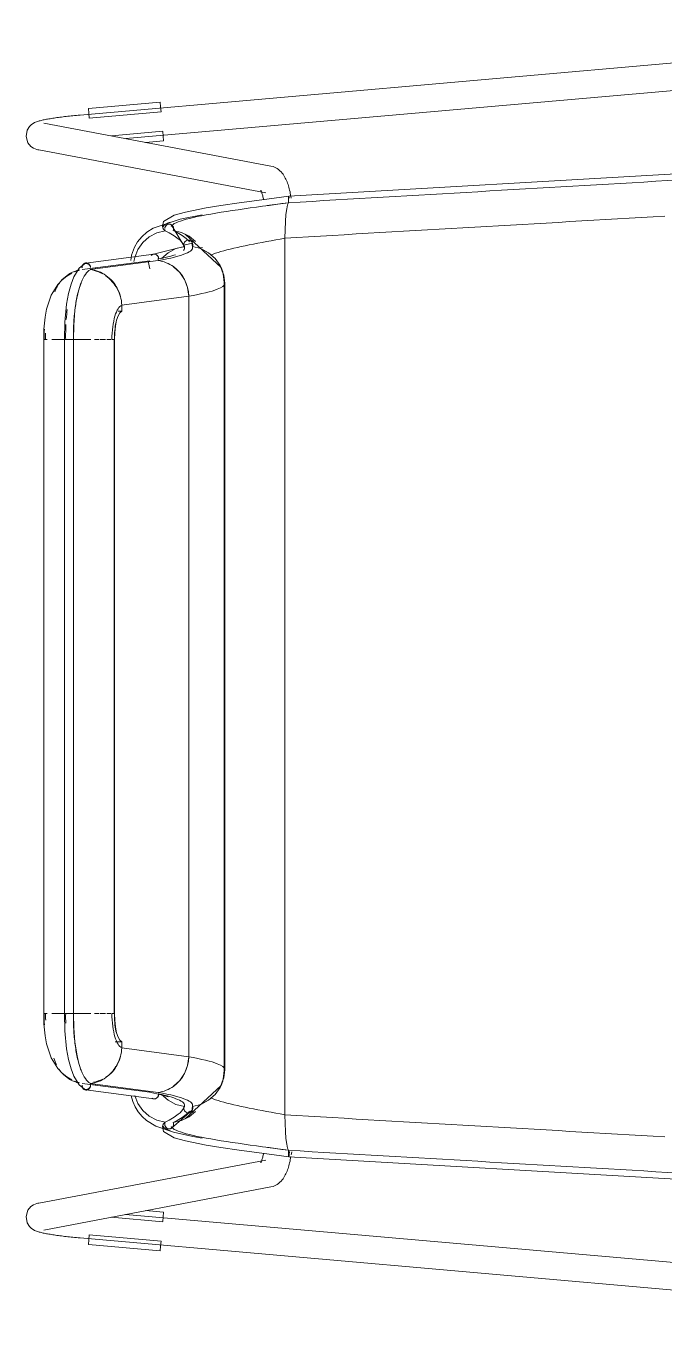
# Model space of a CAD drawing. Header units: millimetres. Extents: x 155927 to 326028, y -36033 to 97293.
# Drawn here: x 224112 to 224392, y 31075 to 31644 of the extents above; entities that cross this region are included whole.
import ezdxf

# ---------------------------------------------------------------- set-up
doc = ezdxf.new("R2010")
doc.units = ezdxf.units.MM
doc.header["$MEASUREMENT"] = 0
doc.layers.add('I-FURN', color=8, linetype='CONTINUOUS', lineweight=9)

msp = doc.modelspace()

# ---------------------------------------------------------------- linework, layer by layer
at = {"layer": 'I-FURN'}
for p, q in [((224579.3, 31644.03), (224135.98, 31605.09)), ((224156, 31594.8), (224580.35, 31632.08)), ((224139.58, 31607.9), (224170.99, 31610.66)), ((224139.76, 31605.86), (224139.58, 31607.9)), ((224170.99, 31610.66), (224171.17, 31608.62)), ((224171.17, 31608.62), (224171.35, 31606.55)), ((224116.47, 31601.97), (224116.9, 31602.14)), ((224116.9, 31602.14), (224117.3, 31602.28)), ((224117.3, 31602.28), (224117.7, 31602.41)), ((224117.7, 31602.41), (224118.09, 31602.52)), ((224118.09, 31602.52), (224118.5, 31602.63)), ((224118.5, 31602.63), (224118.91, 31602.74)), ((224118.91, 31602.74), (224119.34, 31602.84)), ((224119.34, 31602.84), (224119.78, 31602.93)), ((224119.78, 31602.93), (224120.24, 31603.03)), ((224120.24, 31603.03), (224120.72, 31603.13)), ((224120.72, 31603.13), (224121.21, 31603.22)), ((224121.21, 31603.22), (224121.73, 31603.32)), ((224121.73, 31603.32), (224122.26, 31603.41)), ((224122.26, 31603.41), (224122.81, 31603.5)), ((224122.81, 31603.5), (224123.38, 31603.59)), ((224123.38, 31603.59), (224123.97, 31603.69)), ((224123.97, 31603.69), (224124.57, 31603.78)), ((224124.57, 31603.78), (224125.19, 31603.87)), ((224125.19, 31603.87), (224125.82, 31603.96)), ((224125.82, 31603.96), (224126.47, 31604.05)), ((224126.47, 31604.05), (224127.14, 31604.13)), ((224127.14, 31604.13), (224127.81, 31604.22)), ((224127.81, 31604.22), (224128.5, 31604.31)), ((224128.5, 31604.31), (224129.2, 31604.39)), ((224129.2, 31604.39), (224129.91, 31604.47)), ((224129.91, 31604.47), (224130.63, 31604.56)), ((224130.63, 31604.56), (224131.35, 31604.64)), ((224131.35, 31604.64), (224132.08, 31604.71)), ((224132.08, 31604.71), (224132.82, 31604.79)), ((224132.82, 31604.79), (224133.57, 31604.86)), ((224133.57, 31604.86), (224134.32, 31604.94)), ((224134.32, 31604.94), (224135.07, 31605.01)), ((224135.07, 31605.01), (224135.82, 31605.07)), ((224135.82, 31605.07), (224135.98, 31605.09)), ((224139.94, 31603.79), (224139.76, 31605.86)), ((224139.95, 31603.67), (224171.37, 31606.43)), ((224112.3, 31595.71), (224112.78, 31598.47)), ((224112.78, 31598.47), (224113.82, 31600.12)), ((224113.82, 31600.12), (224114.73, 31600.98)), ((224114.73, 31600.98), (224115.44, 31601.45)), ((224115.44, 31601.45), (224116, 31601.76)), ((224116, 31601.76), (224116.47, 31601.97)), ((224219.42, 31582.79), (224120.13, 31601.61)), ((224172.11, 31597.98), (224149.63, 31596.01)), ((224172.12, 31597.86), (224172.3, 31595.79)), ((224113.13, 31592.96), (224112.3, 31595.71)), ((224113.13, 31592.96), (224114.46, 31591.38)), ((224114.46, 31591.38), (224115.54, 31590.63)), ((224164.58, 31593.06), (224172.48, 31593.75)), ((224172.3, 31595.79), (224172.48, 31593.75)), ((224115.54, 31590.63), (224116.34, 31590.25)), ((224116.34, 31590.25), (224116.96, 31590.04)), ((224116.96, 31590.04), (224117.48, 31589.91)), ((224117.48, 31589.91), (224117.89, 31589.82)), ((224117.89, 31589.82), (224217.18, 31571)), ((224227.26, 31569.6), (224559.17, 31588.89)), ((224219.42, 31582.79), (224220.4, 31582.54)), ((224220.4, 31582.54), (224221.3, 31582.17)), ((224221.3, 31582.17), (224222.09, 31581.73)), ((224222.09, 31581.73), (224222.78, 31581.25)), ((224222.78, 31581.25), (224223.37, 31580.74)), ((224223.37, 31580.74), (224223.89, 31580.22)), ((224223.89, 31580.22), (224224.35, 31579.69)), ((224224.35, 31579.69), (224224.75, 31579.16)), ((224224.75, 31579.16), (224225.11, 31578.62)), ((224225.11, 31578.62), (224225.43, 31578.08)), ((224225.43, 31578.08), (224225.72, 31577.55)), ((224225.72, 31577.55), (224225.99, 31576.99)), ((224225.99, 31576.99), (224226.24, 31576.43)), ((224226.24, 31576.43), (224226.48, 31575.86)), ((224226.48, 31575.86), (224226.7, 31575.28)), ((224226.7, 31575.28), (224226.91, 31574.69)), ((224226.91, 31574.69), (224227.1, 31574.09)), ((224227.1, 31574.09), (224227.28, 31573.47)), ((224215.41, 31568.05), (224205.48, 31566.69)), ((224214.95, 31572.22), (224214.97, 31572.2)), ((224214.97, 31572.2), (224215.01, 31572.13)), ((224215.01, 31572.13), (224215.06, 31572.04)), ((224215.06, 31572.04), (224215.13, 31571.89)), ((224215.13, 31571.89), (224215.22, 31571.69)), ((224215.22, 31571.69), (224215.32, 31571.46)), ((224215.32, 31571.46), (224215.42, 31571.19)), ((224227.26, 31569.6), (224215.41, 31568.05)), ((224215.42, 31571.19), (224215.52, 31570.89)), ((224215.52, 31570.89), (224215.63, 31570.55)), ((224215.63, 31570.55), (224215.74, 31570.19)), ((224215.74, 31570.19), (224215.85, 31569.79)), ((224215.85, 31569.79), (224215.95, 31569.37)), ((224215.95, 31569.37), (224216.06, 31568.92)), ((224216.06, 31568.92), (224216.16, 31568.45)), ((224216.16, 31568.45), (224216.26, 31567.96)), ((224227.06, 31568.2), (224227.05, 31567.7)), ((224227.05, 31567.71), (224227.06, 31568.2)), ((224227.08, 31568.65), (224227.06, 31568.2)), ((224227.06, 31568.2), (224227.08, 31568.65)), ((224227.12, 31569.04), (224227.08, 31568.65)), ((224227.08, 31568.65), (224227.12, 31569.04)), ((224227.12, 31569.04), (224227.16, 31569.34)), ((224227.16, 31569.33), (224227.12, 31569.04)), ((224227.32, 31569.54), (224227.26, 31569.6)), ((224227.26, 31569.6), (224227.32, 31569.54)), ((224227.28, 31573.47), (224227.45, 31572.84)), ((224227.37, 31569.36), (224227.41, 31569.07)), ((224227.41, 31569.06), (224227.37, 31569.35)), ((224227.41, 31569.07), (224227.45, 31568.69)), ((224227.45, 31568.68), (224227.41, 31569.06)), ((224227.45, 31572.84), (224227.62, 31572.2)), ((224227.62, 31572.2), (224227.77, 31571.54)), ((224227.77, 31571.54), (224227.91, 31570.87)), ((224227.91, 31570.87), (224228.05, 31570.19)), ((224228.05, 31570.19), (224228.17, 31569.5)), ((224228.17, 31569.5), (224228.29, 31568.79)), ((224182.12, 31562.67), (224177.13, 31561.27)), ((224191.14, 31564.47), (224182.12, 31562.67)), ((224197.46, 31565.51), (224191.14, 31564.47)), ((224205.48, 31566.69), (224197.46, 31565.51)), ((224226, 31561.62), (224226.31, 31564.09)), ((224226.31, 31564.09), (224226, 31561.59)), ((224226.31, 31564.1), (224226.68, 31565.83)), ((224226.67, 31565.83), (224226.31, 31564.09)), ((224227.08, 31566.73), (224226.67, 31565.83)), ((224226.68, 31565.83), (224227.08, 31566.74)), ((224227.06, 31567.21), (224227.05, 31567.71)), ((224227.05, 31567.7), (224227.06, 31567.21)), ((224227.06, 31567.21), (224227.08, 31566.73)), ((224227.08, 31566.74), (224227.06, 31567.21)), ((224179.69, 31559.59), (224167.97, 31555.6)), ((224172.49, 31558.5), (224171.96, 31556.31)), ((224177.13, 31561.27), (224172.49, 31558.5)), ((224173.55, 31556.8), (224173.24, 31556.41)), ((224173.24, 31556.4), (224173.55, 31556.79)), ((224173.94, 31557.1), (224173.55, 31556.8)), ((224173.55, 31556.79), (224173.94, 31557.09)), ((224173.94, 31557.09), (224174.4, 31557.29)), ((224174.4, 31557.29), (224173.94, 31557.1)), ((224174.4, 31557.29), (224174.88, 31557.36)), ((224174.88, 31557.36), (224174.4, 31557.29)), ((224174.88, 31557.36), (224175.37, 31557.3)), ((224175.37, 31557.31), (224174.88, 31557.36)), ((224175.83, 31557.12), (224175.37, 31557.31)), ((224175.37, 31557.3), (224175.83, 31557.12)), ((224175.74, 31557.17), (224181.44, 31547.78)), ((224175.83, 31557.12), (224176.23, 31556.83)), ((224176.23, 31556.83), (224175.83, 31557.12)), ((224176.23, 31556.83), (224176.55, 31556.45)), ((224176.55, 31556.46), (224176.23, 31556.83)), ((224189.35, 31561.49), (224179.69, 31559.59)), ((224225.76, 31558.49), (224225.6, 31554.95)), ((224225.61, 31555.02), (224225.76, 31558.49)), ((224225.76, 31558.54), (224226, 31561.59)), ((224226, 31561.59), (224225.76, 31558.49)), ((224162.9, 31551.79), (224161.13, 31549.63)), ((224165.15, 31553.79), (224162.9, 31551.79)), ((224166.23, 31551.84), (224163.4, 31549.36)), ((224167.97, 31555.6), (224165.15, 31553.79)), ((224169.55, 31553.58), (224166.23, 31551.84)), ((224173.18, 31554.49), (224169.55, 31553.58)), ((224171.96, 31556.31), (224172.26, 31555.4)), ((224172.97, 31555.46), (224173.05, 31555.95)), ((224173.05, 31555.95), (224172.97, 31555.46)), ((224173.01, 31554.96), (224173.18, 31554.49)), ((224173.18, 31554.49), (224173.02, 31554.96)), ((224173.24, 31556.41), (224173.05, 31555.95)), ((224173.05, 31555.95), (224173.24, 31556.4)), ((224176.76, 31556), (224176.55, 31556.46)), ((224176.55, 31556.45), (224176.75, 31556)), ((224176.81, 31555.01), (224176.66, 31554.54)), ((224176.66, 31554.54), (224176.82, 31555.01)), ((224176.66, 31554.54), (224180.28, 31553.75)), ((224180.28, 31553.76), (224176.66, 31554.54)), ((224176.75, 31556), (224176.84, 31555.51)), ((224176.85, 31555.51), (224176.76, 31556)), ((224176.84, 31555.51), (224176.81, 31555.01)), ((224176.82, 31555.01), (224176.85, 31555.51)), ((224183.6, 31552.12), (224180.28, 31553.76)), ((224180.28, 31553.75), (224183.6, 31552.1)), ((224181.93, 31553.05), (224197.63, 31538.45)), ((224186.44, 31549.71), (224183.6, 31552.12)), ((224183.6, 31552.1), (224186.44, 31549.71)), ((224225.55, 31551.26), (224225.61, 31554.96)), ((224225.6, 31554.95), (224225.55, 31551.19)), ((224225.55, 31551.19), (224225.55, 31167.79)), ((224225.55, 31167.79), (224225.55, 31551.19)), ((224159.78, 31547.36), (224158.49, 31543.76)), ((224161.13, 31549.63), (224159.78, 31547.36)), ((224161.23, 31546.28), (224159.83, 31542.77)), ((224163.4, 31549.36), (224161.23, 31546.28)), ((224168.09, 31544.2), (224179.7, 31547.17)), ((224177.83, 31546.64), (224174.44, 31544.88)), ((224181.55, 31547.53), (224177.83, 31546.64)), ((224179.7, 31547.17), (224181.57, 31547.5)), ((224185.15, 31549.04), (224181.26, 31548.21)), ((224181.43, 31548.99), (224181.35, 31548.5)), ((224181.35, 31548.49), (224181.43, 31548.98)), ((224181.35, 31548.5), (224181.38, 31548)), ((224181.39, 31548), (224181.35, 31548.49)), ((224181.38, 31548), (224181.55, 31547.53)), ((224181.55, 31547.53), (224181.39, 31548)), ((224181.43, 31548.98), (224181.63, 31549.44)), ((224181.63, 31549.44), (224181.43, 31548.99)), ((224181.63, 31549.44), (224181.95, 31549.82)), ((224181.95, 31549.82), (224181.63, 31549.44)), ((224182.35, 31550.12), (224181.95, 31549.82)), ((224181.95, 31549.82), (224182.35, 31550.11)), ((224182.81, 31550.31), (224182.35, 31550.12)), ((224182.35, 31550.11), (224182.81, 31550.3)), ((224182.81, 31550.3), (224183.3, 31550.37)), ((224183.3, 31550.37), (224182.81, 31550.31)), ((224183.3, 31550.37), (224183.79, 31550.3)), ((224183.79, 31550.31), (224183.3, 31550.37)), ((224184.25, 31550.12), (224183.79, 31550.31)), ((224183.79, 31550.3), (224184.25, 31550.11)), ((224184.66, 31549.82), (224184.25, 31550.12)), ((224184.25, 31550.11), (224184.65, 31549.82)), ((224184.65, 31549.82), (224184.97, 31549.44)), ((224184.97, 31549.44), (224184.66, 31549.82)), ((224184.97, 31549.44), (224185.17, 31548.98)), ((224185.17, 31548.99), (224184.97, 31549.44)), ((224185.02, 31549.34), (224185.07, 31546.46)), ((224185.21, 31548), (224185.05, 31547.53)), ((224185.05, 31547.53), (224185.22, 31548)), ((224188.77, 31546.64), (224185.05, 31547.53)), ((224185.25, 31548.5), (224185.17, 31548.99)), ((224185.17, 31548.98), (224185.25, 31548.49)), ((224185.25, 31548.49), (224185.21, 31548)), ((224185.22, 31548), (224185.25, 31548.5)), ((224192.16, 31544.88), (224188.77, 31546.64)), ((224188.77, 31546.63), (224192.16, 31544.88)), ((224137.89, 31540.01), (224135.5, 31538.11)), ((224136.83, 31537.52), (224166.52, 31541.37)), ((224138.39, 31540.36), (224168.16, 31544.22)), ((224170.07, 31541.39), (224140.37, 31537.55)), ((224158.49, 31543.76), (224158.2, 31541.49)), ((224159.83, 31542.77), (224159.46, 31541.02)), ((224159.46, 31541.02), (224159.83, 31542.76)), ((224165.74, 31541.24), (224166.43, 31537.75)), ((224167.49, 31543.98), (224167.1, 31543.69)), ((224167.93, 31544.17), (224167.49, 31543.98)), ((224168.4, 31544.23), (224167.93, 31544.17)), ((224168.87, 31544.17), (224168.4, 31544.23)), ((224169.31, 31543.98), (224168.87, 31544.17)), ((224169.69, 31543.68), (224169.31, 31543.98)), ((224169.99, 31543.3), (224169.69, 31543.68)), ((224170.18, 31542.85), (224169.99, 31543.3)), ((224170.26, 31542.36), (224170.18, 31542.85)), ((224170.23, 31541.86), (224170.26, 31542.36)), ((224174.44, 31544.88), (224171.56, 31542.38)), ((224192.16, 31544.88), (224195.03, 31542.37)), ((224195.04, 31542.38), (224192.16, 31544.88)), ((224195.03, 31542.37), (224197.2, 31539.24)), ((224197.21, 31539.24), (224195.04, 31542.38)), ((224197.03, 31539.55), (224198.76, 31535.09)), ((224130.13, 31534.65), (224128.06, 31532.98)), ((224132.39, 31535.98), (224130.13, 31534.65)), ((224133.2, 31534.29), (224132.01, 31531.12)), ((224135.5, 31538.11), (224133.2, 31534.29)), ((224142.8, 31538.3), (224140.36, 31537.98)), ((224179.57, 31536.27), (224176.83, 31538.76)), ((224181.65, 31533.16), (224179.57, 31536.27)), ((224197.2, 31539.24), (224198.57, 31535.67)), ((224198.57, 31535.67), (224197.21, 31539.24)), ((224197.63, 31538.45), (224198.33, 31536.53)), ((224198.57, 31535.67), (224199.04, 31531.88)), ((224199.04, 31531.88), (224198.57, 31535.67)), ((224198.76, 31535.09), (224199.2, 31531.34)), ((224126.22, 31531), (224123.35, 31526.29)), ((224128.06, 31532.98), (224126.22, 31531)), ((224132.01, 31531.12), (224130.93, 31527.08)), ((224135.25, 31528.15), (224134.28, 31523.71)), ((224136.34, 31531.58), (224135.25, 31528.15)), ((224182.97, 31529.61), (224181.65, 31533.16)), ((224183.45, 31525.84), (224182.97, 31529.61)), ((224199.04, 31531.88), (224199.04, 31187.09)), ((224199.04, 31187.09), (224199.04, 31531.88)), ((224199.2, 31492.43), (224199.2, 31531.34)), ((224123.35, 31526.29), (224121.33, 31520.14)), ((224130.06, 31522.36), (224129.26, 31514.47)), ((224130.93, 31527.08), (224130.06, 31522.36)), ((224134.28, 31523.71), (224133.69, 31519.7)), ((224154.17, 31521.98), (224183.45, 31525.84)), ((224183.45, 31525.84), (224183.45, 31193.13)), ((224183.45, 31193.13), (224183.45, 31525.84)), ((224121.33, 31520.14), (224120.68, 31516.64)), ((224133.69, 31519.7), (224133.16, 31513.14)), ((224151.92, 31515.29), (224152.59, 31517.28)), ((224154.24, 31519.27), (224152.57, 31519.27)), ((224152.59, 31517.28), (224153.38, 31518.63)), ((224153.38, 31518.63), (224154.24, 31519.27)), ((224154.24, 31519.27), (224154.17, 31521.98)), ((224120.16, 31511.43), (224120.08, 31506.91)), ((224120.68, 31516.64), (224120.16, 31511.43)), ((224129.26, 31514.47), (224129.12, 31506.91)), ((224133.16, 31513.14), (224133.08, 31506.91)), ((224151.09, 31509.95), (224151.41, 31512.8)), ((224151.41, 31512.8), (224151.92, 31515.29)), ((224120.25, 31506.91), (224120.08, 31506.91)), ((224120.08, 31506.91), (224120.08, 31212.06)), ((224120.1, 31506.91), (224121.57, 31506.91)), ((224123.6, 31506.91), (224126.18, 31506.91)), ((224129.36, 31506.91), (224126.33, 31506.91)), ((224126.35, 31506.91), (224129.36, 31506.91)), ((224129.12, 31506.91), (224129.12, 31212.06)), ((224129.12, 31506.91), (224132.97, 31506.91)), ((224129.19, 31506.91), (224129.12, 31506.91)), ((224129.38, 31506.91), (224129.19, 31506.91)), ((224129.69, 31506.91), (224129.38, 31506.91)), ((224130.08, 31506.91), (224129.69, 31506.91)), ((224130.53, 31506.91), (224130.08, 31506.91)), ((224131.02, 31506.91), (224130.53, 31506.91)), ((224131.52, 31506.91), (224131.02, 31506.91)), ((224132, 31506.91), (224131.52, 31506.91)), ((224132.41, 31506.91), (224132, 31506.91)), ((224132.74, 31506.91), (224132.41, 31506.91)), ((224132.97, 31506.91), (224132.74, 31506.91)), ((224136.86, 31506.91), (224133.05, 31506.91)), ((224133.05, 31506.91), (224136.86, 31506.91)), ((224133.08, 31212.06), (224133.08, 31506.91)), ((224137.06, 31506.91), (224140.61, 31506.91)), ((224142.24, 31506.91), (224144.08, 31506.91)), ((224144.6, 31506.91), (224147.07, 31506.91)), ((224147.65, 31506.91), (224149.39, 31506.91)), ((224150.92, 31506.91), (224150.92, 31212.06)), ((224150.98, 31506.91), (224151.09, 31509.95)), ((224150.98, 31212.06), (224150.98, 31506.91)), ((224199.2, 31187.63), (224199.2, 31492.43)), ((224120.08, 31212.06), (224120.25, 31212.06)), ((224120.16, 31207.54), (224120.08, 31212.06)), ((224121.57, 31212.06), (224120.1, 31212.06)), ((224126.18, 31212.06), (224123.6, 31212.06)), ((224126.33, 31212.06), (224129.36, 31212.06)), ((224129.36, 31212.06), (224126.35, 31212.06)), ((224133.07, 31212.06), (224129.12, 31212.06)), ((224129.26, 31204.5), (224129.12, 31212.06)), ((224129.12, 31212.06), (224129.19, 31212.06)), ((224129.19, 31212.06), (224129.38, 31212.06)), ((224129.38, 31212.06), (224129.69, 31212.06)), ((224129.69, 31212.06), (224130.08, 31212.06)), ((224130.08, 31212.06), (224130.53, 31212.06)), ((224130.53, 31212.06), (224131.02, 31212.06)), ((224131.02, 31212.06), (224131.52, 31212.06)), ((224131.52, 31212.06), (224132, 31212.06)), ((224132, 31212.06), (224132.41, 31212.06)), ((224132.41, 31212.06), (224132.74, 31212.06)), ((224132.74, 31212.06), (224132.97, 31212.06)), ((224132.97, 31212.06), (224133.07, 31212.06)), ((224133.05, 31212.06), (224136.86, 31212.06)), ((224136.86, 31212.06), (224133.05, 31212.06)), ((224133.08, 31212.06), (224133.16, 31205.65)), ((224140.61, 31212.06), (224137.06, 31212.06)), ((224144.08, 31212.06), (224142.24, 31212.06)), ((224147.07, 31212.06), (224144.6, 31212.06)), ((224149.39, 31212.06), (224147.65, 31212.06)), ((224151.09, 31209.02), (224150.98, 31212.06)), ((224120.68, 31202.33), (224120.16, 31207.54)), ((224130.06, 31196.61), (224129.26, 31204.5)), ((224133.16, 31205.65), (224133.64, 31199.66)), ((224151.41, 31206.17), (224151.09, 31209.02)), ((224151.92, 31203.68), (224151.41, 31206.17)), ((224152.59, 31201.7), (224151.92, 31203.68)), ((224121.33, 31198.83), (224120.68, 31202.33)), ((224123.35, 31192.68), (224121.33, 31198.83)), ((224133.64, 31199.66), (224134.47, 31194.23)), ((224151.23, 31199.71), (224154.24, 31199.71)), ((224153.38, 31200.34), (224152.59, 31201.7)), ((224154.24, 31199.71), (224153.38, 31200.34)), ((224154.17, 31196.99), (224154.24, 31199.71)), ((224126.22, 31187.97), (224123.35, 31192.68)), ((224130.93, 31191.9), (224130.06, 31196.61)), ((224134.47, 31194.23), (224135.28, 31190.73)), ((224183.45, 31193.13), (224154.17, 31196.99)), ((224182.97, 31189.36), (224183.45, 31193.13)), ((224128.06, 31185.99), (224126.22, 31187.97)), ((224132.01, 31187.85), (224130.93, 31191.9)), ((224133.2, 31184.69), (224132.01, 31187.85)), ((224135.28, 31190.73), (224136.15, 31187.9)), ((224136.15, 31187.9), (224136.34, 31187.39)), ((224181.65, 31185.81), (224182.97, 31189.36)), ((224199.04, 31187.09), (224198.57, 31183.3)), ((224198.57, 31183.3), (224199.04, 31187.09)), ((224198.76, 31183.88), (224199.2, 31187.63)), ((224130.13, 31184.32), (224128.06, 31185.99)), ((224132.39, 31182.99), (224130.13, 31184.32)), ((224135.5, 31180.86), (224133.2, 31184.69)), ((224166.52, 31177.6), (224136.83, 31181.45)), ((224142.8, 31180.68), (224138.02, 31181.29)), ((224170.07, 31177.58), (224140.37, 31181.43)), ((224176.83, 31180.21), (224179.57, 31182.7)), ((224179.57, 31182.7), (224181.65, 31185.81)), ((224197.03, 31179.42), (224198.76, 31183.88)), ((224198.57, 31183.3), (224197.2, 31179.74)), ((224197.21, 31179.73), (224198.57, 31183.3)), ((224197.63, 31180.52), (224198.33, 31182.44)), ((224137.89, 31178.96), (224135.5, 31180.86)), ((224168.16, 31174.75), (224138.39, 31178.61)), ((224158.31, 31176.07), (224158.97, 31173.56)), ((224159.83, 31176.21), (224161.23, 31172.69)), ((224172.03, 31176.35), (224165.74, 31177.73)), ((224169.31, 31174.99), (224169.69, 31175.29)), ((224169.69, 31175.29), (224169.99, 31175.67)), ((224169.99, 31175.67), (224170.18, 31176.12)), ((224170.18, 31176.12), (224170.26, 31176.61)), ((224170.26, 31176.61), (224170.23, 31177.11)), ((224171.56, 31176.6), (224174.44, 31174.09)), ((224174.47, 31175.6), (224172.03, 31176.35)), ((224181.93, 31165.92), (224197.63, 31180.52)), ((224195.03, 31176.6), (224192.16, 31174.09)), ((224192.16, 31174.09), (224195.04, 31176.6)), ((224197.2, 31179.74), (224195.03, 31176.6)), ((224195.04, 31176.6), (224197.21, 31179.73)), ((224158.97, 31173.56), (224160, 31171.19)), ((224160, 31171.19), (224161.38, 31168.99)), ((224161.23, 31172.69), (224163.4, 31169.61)), ((224163.4, 31169.61), (224166.23, 31167.13)), ((224167.49, 31174.99), (224167.93, 31174.8)), ((224167.93, 31174.8), (224168.4, 31174.74)), ((224168.4, 31174.74), (224168.87, 31174.81)), ((224168.87, 31174.81), (224169.31, 31174.99)), ((224174.44, 31174.09), (224177.83, 31172.33)), ((224175.74, 31161.81), (224185.15, 31169.93)), ((224177.83, 31172.33), (224181.55, 31171.44)), ((224181.26, 31170.76), (224181.44, 31171.2)), ((224181.35, 31170.48), (224181.39, 31170.97)), ((224181.38, 31170.97), (224181.35, 31170.47)), ((224181.43, 31169.99), (224181.35, 31170.48)), ((224181.35, 31170.47), (224181.43, 31169.98)), ((224181.55, 31171.44), (224181.38, 31170.97)), ((224181.39, 31170.97), (224181.55, 31171.44)), ((224181.63, 31169.54), (224181.43, 31169.99)), ((224181.43, 31169.98), (224181.63, 31169.53)), ((224181.95, 31169.15), (224181.63, 31169.54)), ((224181.63, 31169.53), (224181.95, 31169.15)), ((224184.97, 31169.54), (224184.65, 31169.15)), ((224184.66, 31169.15), (224184.97, 31169.53)), ((224185.17, 31169.99), (224184.97, 31169.54)), ((224184.97, 31169.53), (224185.17, 31169.98)), ((224185.02, 31169.63), (224185.07, 31172.51)), ((224185.05, 31171.44), (224188.77, 31172.33)), ((224185.05, 31171.44), (224185.21, 31170.97)), ((224185.22, 31170.97), (224185.05, 31171.44)), ((224185.25, 31170.48), (224185.17, 31169.99)), ((224185.17, 31169.98), (224185.25, 31170.47)), ((224185.21, 31170.97), (224185.25, 31170.48)), ((224185.25, 31170.47), (224185.22, 31170.97)), ((224192.16, 31174.09), (224188.77, 31172.34)), ((224188.77, 31172.33), (224192.16, 31174.09)), ((224161.38, 31168.99), (224163.06, 31167.02)), ((224163.06, 31167.02), (224165.02, 31165.28)), ((224165.02, 31165.28), (224169.14, 31162.78)), ((224166.23, 31167.13), (224169.55, 31165.39)), ((224169.55, 31165.39), (224173.18, 31164.48)), ((224172.97, 31163.52), (224173.02, 31164.01)), ((224173.01, 31164.01), (224172.97, 31163.51)), ((224173.18, 31164.48), (224173.01, 31164.01)), ((224173.02, 31164.01), (224173.18, 31164.48)), ((224180.28, 31165.22), (224176.66, 31164.43)), ((224176.66, 31164.43), (224180.28, 31165.22)), ((224176.66, 31164.43), (224176.81, 31163.96)), ((224176.82, 31163.96), (224176.66, 31164.43)), ((224176.81, 31163.96), (224176.84, 31163.46)), ((224176.85, 31163.46), (224176.82, 31163.96)), ((224183.6, 31166.87), (224180.28, 31165.22)), ((224180.28, 31165.22), (224183.6, 31166.86)), ((224182.35, 31168.86), (224181.95, 31169.15)), ((224181.95, 31169.15), (224182.35, 31168.85)), ((224182.81, 31168.67), (224182.35, 31168.86)), ((224182.35, 31168.85), (224182.81, 31168.67)), ((224183.3, 31168.6), (224182.81, 31168.67)), ((224182.81, 31168.67), (224183.3, 31168.6)), ((224183.79, 31168.67), (224183.3, 31168.6)), ((224183.3, 31168.6), (224183.79, 31168.67)), ((224186.44, 31169.26), (224183.6, 31166.87)), ((224183.6, 31166.86), (224186.44, 31169.26)), ((224184.25, 31168.86), (224183.79, 31168.67)), ((224183.79, 31168.67), (224184.25, 31168.85)), ((224184.65, 31169.15), (224184.25, 31168.86)), ((224184.25, 31168.85), (224184.66, 31169.15)), ((224225.55, 31167.79), (224225.6, 31164.02)), ((224225.61, 31164.02), (224225.55, 31167.71)), ((224225.6, 31164.02), (224225.76, 31160.48)), ((224225.76, 31160.43), (224225.61, 31163.95)), ((224169.14, 31162.78), (224176.76, 31160.1)), ((224171.96, 31162.66), (224172.26, 31163.58)), ((224172.49, 31160.48), (224171.96, 31162.66)), ((224177.13, 31157.71), (224172.49, 31160.48)), ((224173.05, 31163.02), (224172.97, 31163.52)), ((224172.97, 31163.51), (224173.05, 31163.02)), ((224173.24, 31162.57), (224173.05, 31163.02)), ((224173.05, 31163.02), (224173.24, 31162.56)), ((224173.55, 31162.18), (224173.24, 31162.57)), ((224173.24, 31162.56), (224173.55, 31162.18)), ((224173.94, 31161.88), (224173.55, 31162.18)), ((224173.55, 31162.18), (224173.94, 31161.88)), ((224174.4, 31161.68), (224173.94, 31161.88)), ((224173.94, 31161.88), (224174.4, 31161.68)), ((224174.88, 31161.61), (224174.4, 31161.68)), ((224174.4, 31161.68), (224174.88, 31161.61)), ((224175.37, 31161.67), (224174.88, 31161.61)), ((224174.88, 31161.61), (224175.37, 31161.67)), ((224175.83, 31161.85), (224175.37, 31161.67)), ((224175.37, 31161.67), (224175.83, 31161.85)), ((224176.01, 31161.96), (224175.79, 31161.83)), ((224176.23, 31162.14), (224175.83, 31161.85)), ((224175.83, 31161.85), (224176.23, 31162.14)), ((224176.55, 31162.52), (224176.23, 31162.14)), ((224176.23, 31162.14), (224176.55, 31162.52)), ((224176.75, 31162.97), (224176.55, 31162.52)), ((224176.55, 31162.52), (224176.76, 31162.97)), ((224176.84, 31163.46), (224176.75, 31162.97)), ((224176.76, 31162.97), (224176.85, 31163.46)), ((224176.76, 31160.1), (224185.28, 31158.21)), ((224185.28, 31158.21), (224189.35, 31157.48)), ((224225.76, 31160.48), (224226, 31157.38)), ((224226, 31157.38), (224225.76, 31160.43)), ((224182.12, 31156.3), (224177.13, 31157.71)), ((224191.14, 31154.5), (224182.12, 31156.3)), ((224197.46, 31153.46), (224191.14, 31154.5)), ((224205.48, 31152.28), (224197.46, 31153.46)), ((224226, 31157.38), (224226.31, 31154.89)), ((224226.31, 31154.88), (224226, 31157.35)), ((224226.31, 31154.89), (224226.67, 31153.14)), ((224226.68, 31153.14), (224226.31, 31154.88)), ((224226.67, 31153.14), (224227.08, 31152.24)), ((224227.08, 31152.23), (224226.68, 31153.14)), ((224217.18, 31147.97), (224117.89, 31129.15)), ((224215.41, 31150.93), (224205.48, 31152.28)), ((224214.95, 31146.75), (224214.97, 31146.77)), ((224214.97, 31146.77), (224215.01, 31146.85)), ((224215.01, 31146.85), (224215.06, 31146.93)), ((224215.06, 31146.93), (224215.13, 31147.09)), ((224215.13, 31147.09), (224215.22, 31147.28)), ((224215.22, 31147.28), (224215.32, 31147.51)), ((224215.32, 31147.51), (224215.42, 31147.78)), ((224227.26, 31149.37), (224215.41, 31150.93)), ((224215.42, 31147.78), (224215.52, 31148.08)), ((224215.52, 31148.08), (224215.63, 31148.42)), ((224215.63, 31148.42), (224215.74, 31148.79)), ((224215.74, 31148.79), (224215.85, 31149.18)), ((224215.85, 31149.18), (224215.95, 31149.6)), ((224215.95, 31149.6), (224216.06, 31150.05)), ((224216.06, 31150.05), (224216.16, 31150.52)), ((224216.16, 31150.52), (224216.26, 31151.01)), ((224227.06, 31151.77), (224227.05, 31151.27)), ((224227.05, 31151.27), (224227.06, 31151.76)), ((224227.05, 31151.27), (224227.06, 31150.78)), ((224227.06, 31150.77), (224227.05, 31151.27)), ((224227.08, 31152.24), (224227.06, 31151.77)), ((224227.06, 31151.76), (224227.08, 31152.23)), ((224227.06, 31150.78), (224227.08, 31150.32)), ((224227.08, 31150.32), (224227.06, 31150.77)), ((224227.08, 31150.32), (224227.12, 31149.93)), ((224227.12, 31149.93), (224227.08, 31150.32)), ((224227.12, 31149.93), (224227.16, 31149.64)), ((224227.16, 31149.63), (224227.12, 31149.93)), ((224227.16, 31149.64), (224227.21, 31149.44)), ((224227.21, 31149.44), (224227.16, 31149.63)), ((224227.21, 31149.44), (224227.26, 31149.37)), ((224227.26, 31149.37), (224227.21, 31149.44)), ((224227.26, 31149.37), (224227.32, 31149.43)), ((224227.32, 31149.43), (224227.26, 31149.37)), ((224227.26, 31149.37), (224559.17, 31130.08)), ((224227.32, 31149.43), (224227.37, 31149.62)), ((224227.37, 31149.61), (224227.32, 31149.43)), ((224227.37, 31149.62), (224227.41, 31149.91)), ((224227.41, 31149.9), (224227.37, 31149.61)), ((224227.41, 31149.91), (224227.45, 31150.29)), ((224227.45, 31150.28), (224227.41, 31149.9)), ((224227.45, 31150.29), (224227.47, 31150.74)), ((224227.47, 31150.73), (224227.45, 31150.28)), ((224227.45, 31146.13), (224227.62, 31146.78)), ((224227.48, 31151.23), (224227.47, 31151.73)), ((224227.47, 31150.74), (224227.48, 31151.23)), ((224227.48, 31151.23), (224227.47, 31150.73)), ((224227.48, 31151.72), (224227.48, 31151.23)), ((224227.62, 31146.78), (224227.77, 31147.43)), ((224227.77, 31147.43), (224227.91, 31148.1)), ((224227.91, 31148.1), (224228.05, 31148.78)), ((224228.05, 31148.78), (224228.17, 31149.47)), ((224228.29, 31150.18), (224228.4, 31150.89)), ((224228.4, 31150.89), (224228.5, 31151.62)), ((224225.43, 31140.89), (224225.72, 31141.42)), ((224225.72, 31141.42), (224225.99, 31141.98)), ((224225.99, 31141.98), (224226.24, 31142.54)), ((224226.24, 31142.54), (224226.48, 31143.11)), ((224226.48, 31143.11), (224226.7, 31143.69)), ((224226.7, 31143.69), (224226.91, 31144.28)), ((224226.91, 31144.28), (224227.1, 31144.89)), ((224227.1, 31144.89), (224227.28, 31145.5)), ((224227.28, 31145.5), (224227.45, 31146.13)), ((224120.13, 31117.36), (224219.42, 31136.18)), ((224219.42, 31136.18), (224220.4, 31136.44)), ((224220.4, 31136.44), (224221.3, 31136.8)), ((224221.3, 31136.8), (224222.09, 31137.24)), ((224222.09, 31137.24), (224222.78, 31137.72)), ((224222.78, 31137.72), (224223.37, 31138.23)), ((224223.37, 31138.23), (224223.89, 31138.75)), ((224223.89, 31138.75), (224224.35, 31139.28)), ((224224.35, 31139.28), (224224.75, 31139.81)), ((224224.75, 31139.81), (224225.11, 31140.35)), ((224225.11, 31140.35), (224225.43, 31140.89)), ((224113.13, 31126.02), (224112.3, 31123.27)), ((224113.13, 31126.02), (224114.46, 31127.59)), ((224114.46, 31127.59), (224115.54, 31128.34)), ((224115.54, 31128.34), (224116.34, 31128.72)), ((224116.34, 31128.72), (224116.96, 31128.93)), ((224116.96, 31128.93), (224117.48, 31129.07)), ((224117.48, 31129.07), (224117.89, 31129.15)), ((224580.35, 31086.89), (224155.85, 31124.18)), ((224172.48, 31125.22), (224164.58, 31125.91)), ((224172.48, 31125.22), (224172.3, 31123.18)), ((224112.3, 31123.27), (224112.78, 31120.5)), ((224112.78, 31120.5), (224113.82, 31118.85)), ((224113.82, 31118.85), (224114.73, 31118)), ((224149.5, 31122.97), (224172.11, 31120.99)), ((224172.3, 31123.18), (224172.12, 31121.11)), ((224114.73, 31118), (224115.44, 31117.52)), ((224115.44, 31117.52), (224116, 31117.21)), ((224116, 31117.21), (224116.47, 31117)), ((224116.47, 31117), (224116.9, 31116.83)), ((224116.9, 31116.83), (224117.3, 31116.69)), ((224117.3, 31116.69), (224117.7, 31116.56)), ((224117.7, 31116.56), (224118.09, 31116.45)), ((224118.09, 31116.45), (224118.5, 31116.34)), ((224118.5, 31116.34), (224118.91, 31116.24)), ((224118.91, 31116.24), (224119.34, 31116.14)), ((224119.34, 31116.14), (224119.78, 31116.04)), ((224119.78, 31116.04), (224120.24, 31115.94)), ((224120.24, 31115.94), (224120.72, 31115.84)), ((224120.72, 31115.84), (224121.21, 31115.75)), ((224121.21, 31115.75), (224121.73, 31115.66)), ((224121.73, 31115.66), (224122.26, 31115.56)), ((224122.26, 31115.56), (224122.81, 31115.47)), ((224122.81, 31115.47), (224123.38, 31115.38)), ((224123.38, 31115.38), (224123.97, 31115.29)), ((224123.97, 31115.29), (224124.57, 31115.19)), ((224124.57, 31115.19), (224125.19, 31115.1)), ((224125.19, 31115.1), (224125.82, 31115.01)), ((224125.82, 31115.01), (224126.47, 31114.92)), ((224126.47, 31114.92), (224127.14, 31114.84)), ((224127.14, 31114.84), (224127.81, 31114.75)), ((224127.81, 31114.75), (224128.5, 31114.66)), ((224128.5, 31114.66), (224129.2, 31114.58)), ((224129.2, 31114.58), (224129.91, 31114.5)), ((224129.91, 31114.5), (224130.63, 31114.42)), ((224130.63, 31114.42), (224131.35, 31114.34)), ((224131.35, 31114.34), (224132.08, 31114.26)), ((224132.08, 31114.26), (224132.82, 31114.18)), ((224132.82, 31114.18), (224133.57, 31114.11)), ((224133.57, 31114.11), (224134.32, 31114.04)), ((224134.32, 31114.04), (224135.07, 31113.97)), ((224135.07, 31113.97), (224135.82, 31113.9)), ((224135.82, 31113.9), (224135.98, 31113.88)), ((224135.98, 31113.88), (224579.3, 31074.94)), ((224139.58, 31111.07), (224139.76, 31113.11)), ((224139.76, 31113.11), (224139.94, 31115.18)), ((224171.37, 31112.54), (224139.95, 31115.3)), ((224170.99, 31108.31), (224139.58, 31111.07)), ((224171.17, 31110.35), (224170.99, 31108.31)), ((224171.35, 31112.42), (224171.17, 31110.35))]:
    msp.add_line(p, q, dxfattribs=at)
for centre, major_axis, ratio, start_param, end_param in [((224168.39, 31542.27), (0, -1.96), 0.955139, 1.359855, 3.903556), ((224168.38, 31525.71), (0, -15.78), 0.955139, 2.787556, 3.029056), ((224168.38, 31525.71), (0, -15.78), 0.955139, 2.545839, 2.787386), ((224168.38, 31525.71), (0, -15.78), 0.955139, 1.579038, 2.545717), ((224124.36, 31506.91), (0, -12.4), 0.287441, 4.492176, 4.712389), ((224135.83, 31506.91), (15.75, 0), 0.000004, 0.290246, 0.472486), ((224124.36, 31212.06), (0, -12.4), 0.287441, 4.712389, 4.950404), ((224135.83, 31212.06), (15.75, 0), 0.000004, 5.8107, 5.99294), ((224168.38, 31193.26), (0, -15.78), 0.955139, 0.595876, 1.562553), ((224168.39, 31176.7), (0, -1.96), 0.955139, 5.775592, 8.064923), ((224168.38, 31193.26), (0, -15.78), 0.955139, 0.112537, 0.354036), ((224168.38, 31193.26), (0, -15.78), 0.955139, 0.354206, 0.595753)]:
    msp.add_ellipse(centre, major_axis=major_axis, ratio=ratio, start_param=start_param, end_param=end_param, dxfattribs=at)
for points in [[(224559.07, 31586.06), (224503.67, 31582.84), (224392.91, 31576.4), (224282.31, 31569.96), (224227.08, 31566.74)], [(224217.71, 31565.53), (224220.8, 31565.93), (224223.94, 31566.33), (224227.06, 31566.72)], [(224225.55, 31551.26), (224280.91, 31554.46), (224336.33, 31557.66), (224391.79, 31560.85)], [(224170.07, 31541.39), (224175.57, 31542.41), (224183.63, 31544.46), (224185.6, 31546.5), (224185.05, 31547.53)], [(224181.13, 31545.89), (224181.7, 31546.44), (224181.84, 31546.98), (224181.55, 31547.53)], [(224188.11, 31546.97), (224188.58, 31547.03), (224189.05, 31547.08), (224189.52, 31547.14)], [(224169.86, 31542.02), (224172.98, 31542.68), (224175.9, 31543.33), (224177.62, 31543.99)], [(224133.49, 31536.46), (224134.14, 31536.71), (224134.82, 31536.88), (224135.5, 31537.02)], [(224136.41, 31531.75), (224136.98, 31533.21), (224138.25, 31535.68), (224139.65, 31536.99), (224140.38, 31537.34)], [(224154.17, 31521.98), (224154.13, 31523.28), (224153.77, 31525.78), (224152.36, 31529.38), (224150.16, 31532.52), (224147.33, 31535.05), (224143.99, 31536.82), (224141.61, 31537.4), (224140.37, 31537.55)], [(224141.89, 31537.08), (224143.27, 31536.77), (224144.64, 31536.27), (224145.9, 31535.57)], [(224199.2, 31531.34), (224199.2, 31531.52), (224199.14, 31531.7), (224199.04, 31531.88)], [(224129.89, 31515.72), (224130, 31517.2), (224130.15, 31518.65), (224130.33, 31520.06)], [(224149.85, 31506.91), (224149.88, 31508.81), (224150.14, 31512.54), (224151.1, 31517.34), (224152.5, 31520.66), (224153.6, 31521.61), (224154.16, 31521.73)], [(224120.17, 31506.91), (224120.16, 31508.49), (224120.24, 31509.99), (224120.38, 31511.42)], [(224129.65, 31506.91), (224129.61, 31509.13), (224129.64, 31511.33), (224129.75, 31513.51)], [(224151.87, 31515.29), (224151.32, 31513.23), (224151.04, 31510.52), (224150.94, 31507.75)], [(224120.39, 31207.09), (224120.24, 31208.67), (224120.16, 31210.35), (224120.17, 31212.06)], [(224129.67, 31207.8), (224129.63, 31209.21), (224129.62, 31210.63), (224129.65, 31212.06)], [(224140.38, 31181.63), (224139.65, 31181.98), (224138.25, 31183.29), (224136.35, 31186.99), (224134.82, 31192.06), (224133.71, 31198.2), (224133.08, 31205.06), (224133.01, 31209.71), (224133.05, 31212.06)], [(224154.16, 31197.24), (224153.04, 31197.49), (224150.88, 31200.88), (224149.91, 31208.27), (224149.85, 31212.06)], [(224150.93, 31211.22), (224150.99, 31208.44), (224151.26, 31205.3), (224151.87, 31203.68)], [(224124.52, 31192.46), (224124.78, 31191.5), (224125.13, 31190.57), (224125.56, 31189.67)], [(224140.37, 31181.43), (224141.61, 31181.57), (224143.99, 31182.15), (224147.33, 31183.92), (224150.16, 31186.45), (224152.36, 31189.59), (224153.77, 31193.19), (224154.13, 31195.7), (224154.17, 31196.99)], [(224153.62, 31193.46), (224153.29, 31192.22), (224152.8, 31191.07), (224152.23, 31189.9)], [(224151.61, 31188.85), (224150.47, 31187.04), (224149.05, 31185.25), (224147.25, 31184.26)], [(224199.04, 31187.09), (224199.14, 31187.27), (224199.2, 31187.45), (224199.2, 31187.63)], [(224135.42, 31181.91), (224134.76, 31182.07), (224134.11, 31182.26), (224133.48, 31182.51)], [(224140.52, 31181.16), (224140.54, 31181.08), (224140.56, 31180.92), (224140.56, 31180.75), (224140.55, 31180.67)], [(224145.88, 31183.41), (224144.62, 31182.71), (224143.26, 31182.31), (224141.87, 31181.97)], [(224170.07, 31177.58), (224175.57, 31176.56), (224183.63, 31174.51), (224185.6, 31172.47), (224185.05, 31171.44)], [(224391.79, 31158.12), (224336.33, 31161.32), (224280.91, 31164.51), (224225.55, 31167.71)], [(224217.91, 31153.41), (224220.94, 31153.03), (224224, 31152.64), (224227.06, 31152.25)], [(224559.07, 31132.92), (224503.67, 31136.14), (224392.91, 31142.57), (224282.31, 31149.01), (224227.08, 31152.23)]]:
    msp.add_open_spline(points, degree=3, dxfattribs=at)
for points, knots in [([(224175.78, 31556.37), (224175.98, 31556.77), (224177.58, 31558.2), (224185.88, 31560.64), (224204.31, 31563.69), (224219.53, 31565.72), (224227.08, 31566.73)], [0.1500589, 0.1500589, 0.1500589, 0.1500589, 0.25, 0.5, 0.75, 1, 1, 1, 1]), ([(224173.18, 31554.49), (224171.62, 31555.51), (224171.85, 31556.77), (224174.76, 31558.03), (224175.39, 31558.26)], [0, 0, 0, 0, 0.25, 0.3070827, 0.3070827, 0.3070827, 0.3070827]), ([(224181.26, 31548.21), (224180.8, 31549.14), (224179.01, 31551.23), (224175.58, 31553.33), (224173.18, 31554.49)], [0.0974617, 0.0974617, 0.0974617, 0.0974617, 0.5, 1, 1, 1, 1]), ([(224183.79, 31549.66), (224183.4, 31550.12), (224181.73, 31551.74), (224179.07, 31553.37), (224176.66, 31554.54)], [0.3036932, 0.3036932, 0.3036932, 0.3036932, 0.5, 1, 1, 1, 1]), ([(224193.27, 31543.89), (224194.42, 31544.37), (224198.67, 31545.83), (224209.38, 31548.27), (224220.16, 31550.21), (224225.55, 31551.19)], [0.375, 0.375, 0.375, 0.375, 0.5, 0.75, 1, 1, 1, 1]), ([(224140.55, 31538.4), (224140.54, 31538.54), (224140.52, 31538.77), (224140.43, 31539.06), (224140.32, 31539.32), (224140.12, 31539.64), (224139.82, 31539.96), (224139.45, 31540.19), (224139.09, 31540.33), (224138.78, 31540.38), (224138.51, 31540.38), (224138.24, 31540.35), (224138, 31540.27), (224137.75, 31540.16), (224137.45, 31539.97), (224137.14, 31539.64), (224136.92, 31539.25), (224136.82, 31538.89), (224136.79, 31538.63), (224136.78, 31538.47), (224136.78, 31538.4)], [0.1111111, 0.1111111, 0.1111111, 0.1111111, 0.1666667, 0.1944444, 0.2222222, 0.2777778, 0.3333333, 0.3888889, 0.4444444, 0.4791667, 0.5138889, 0.5486111, 0.5833333, 0.6180556, 0.6527778, 0.7222222, 0.7916667, 0.8263889, 0.8611111, 0.8888889, 0.8888889, 0.8888889, 0.8888889]), ([(224136.8, 31538.31), (224136.8, 31538.47), (224136.84, 31538.76), (224136.99, 31539.15), (224137.24, 31539.56), (224137.77, 31540.01), (224138.63, 31540.27), (224139.42, 31540.04), (224139.95, 31539.64), (224140.27, 31539.26), (224140.41, 31538.95), (224140.46, 31538.8)], [-0.875, -0.875, -0.875, -0.875, -0.8125, -0.765625, -0.71875, -0.625, -0.5, -0.375, -0.3125, -0.25, -0.1875, -0.1875, -0.1875, -0.1875]), ([(224135.62, 31537.31), (224134.88, 31537.15), (224133.01, 31536.59), (224130.18, 31535.05), (224128.35, 31533.37), (224127.57, 31532.42)], [0.0634811, 0.0634811, 0.0634811, 0.0634811, 0.1666667, 0.3333333, 0.5, 0.5, 0.5, 0.5]), ([(224147.25, 31534.71), (224149.3, 31533.28), (224151.81, 31530.33), (224153.37, 31526.76), (224153.62, 31525.51)], [-0.6666667, -0.6666667, -0.6666667, -0.6666667, -0.3333333, -0.1666667, -0.1666667, -0.1666667, -0.1666667]), ([(224126.95, 31531.62), (224126.42, 31530.89), (224125.7, 31529.64), (224125.07, 31528.3), (224124.87, 31527.79)], [0.5455526, 0.5455526, 0.5455526, 0.5455526, 0.6666667, 0.739481, 0.739481, 0.739481, 0.739481]), ([(224133.05, 31506.91), (224133.01, 31509.26), (224133.08, 31513.91), (224133.71, 31520.76), (224134.8, 31526.87), (224135.81, 31530.08), (224136.35, 31531.57)], [0.0000052, 0.0000052, 0.0000052, 0.0000052, 0.1666667, 0.3333333, 0.5, 0.6602535, 0.6602535, 0.6602535, 0.6602535]), ([(224183.45, 31525.84), (224189.17, 31526.85), (224196.81, 31528.68), (224199.2, 31530.51), (224199.2, 31531.34)], [0, 0, 0, 0, 0.5, 0.9107153, 0.9107153, 0.9107153, 0.9107153]), ([(224199.2, 31187.63), (224199.2, 31188.46), (224196.81, 31190.29), (224189.17, 31192.12), (224183.45, 31193.13)], [0.0892846, 0.0892846, 0.0892846, 0.0892846, 0.5, 1, 1, 1, 1]), ([(224126.7, 31187.71), (224126.97, 31187.31), (224128.01, 31185.93), (224130.18, 31183.93), (224133.03, 31182.32), (224134.97, 31181.85), (224135.73, 31181.69)], [0.434972, 0.434972, 0.434972, 0.434972, 0.5, 0.6666667, 0.8333333, 0.9407177, 0.9407177, 0.9407177, 0.9407177]), ([(224136.79, 31180.57), (224136.78, 31180.43), (224136.8, 31180.21), (224136.87, 31179.92), (224136.96, 31179.65), (224137.15, 31179.33), (224137.44, 31179.01), (224137.79, 31178.78), (224138.14, 31178.64), (224138.45, 31178.6), (224138.73, 31178.59), (224138.99, 31178.62), (224139.24, 31178.7), (224139.5, 31178.81), (224139.81, 31179), (224140.13, 31179.33), (224140.37, 31179.72), (224140.48, 31180.08), (224140.56, 31180.45), (224140.55, 31180.89), (224140.45, 31181.25), (224140.37, 31181.43)], [0.1111111, 0.1111111, 0.1111111, 0.1111111, 0.1666667, 0.1944444, 0.2222222, 0.2777778, 0.3333333, 0.3888889, 0.4444444, 0.4791667, 0.5138889, 0.5486111, 0.5833333, 0.6180556, 0.6527778, 0.7222222, 0.7916667, 0.8263889, 0.8611111, 0.9305556, 1, 1, 1, 1]), ([(224140.46, 31180.18), (224140.42, 31180.06), (224140.32, 31179.83), (224140.04, 31179.41), (224139.5, 31178.96), (224138.63, 31178.7), (224137.84, 31178.93), (224137.33, 31179.33), (224137.04, 31179.71), (224136.85, 31180.17), (224136.81, 31180.5), (224136.8, 31180.67)], [-0.8125, -0.8125, -0.8125, -0.8125, -0.765625, -0.71875, -0.625, -0.5, -0.375, -0.3125, -0.25, -0.1875, -0.125, -0.125, -0.125, -0.125]), ([(224170.16, 31176.89), (224173.88, 31176.1), (224180.36, 31174.28), (224182.09, 31172.47), (224181.55, 31171.44)], [0.1122148, 0.1122148, 0.1122148, 0.1122148, 0.5, 1, 1, 1, 1]), ([(224181.26, 31170.76), (224180.8, 31169.83), (224179.01, 31167.74), (224175.58, 31165.64), (224173.18, 31164.48)], [0.0974621, 0.0974621, 0.0974621, 0.0974621, 0.5, 1, 1, 1, 1]), ([(224225.55, 31167.79), (224220.16, 31168.76), (224209.38, 31170.71), (224198.67, 31173.14), (224194.42, 31174.6), (224193.27, 31175.08)], [0, 0, 0, 0, 0.25, 0.5, 0.625, 0.625, 0.625, 0.625]), ([(224173.18, 31164.48), (224171.62, 31163.46), (224171.85, 31162.18), (224174.88, 31160.89), (224175.6, 31160.63)], [0, 0, 0, 0, 0.25, 0.3133981, 0.3133981, 0.3133981, 0.3133981]), ([(224183.79, 31169.31), (224183.4, 31168.85), (224181.73, 31167.23), (224179.07, 31165.6), (224176.66, 31164.43)], [0.303693, 0.303693, 0.303693, 0.303693, 0.5, 1, 1, 1, 1]), ([(224175.78, 31162.6), (224175.98, 31162.2), (224177.58, 31160.77), (224185.88, 31158.33), (224204.31, 31155.29), (224219.53, 31153.25), (224227.08, 31152.24)], [0.1500588, 0.1500588, 0.1500588, 0.1500588, 0.25, 0.5, 0.75, 1, 1, 1, 1])]:
    msp.add_open_spline(points, degree=3, knots=knots, dxfattribs=at)

doc.saveas('drawing.dxf')
